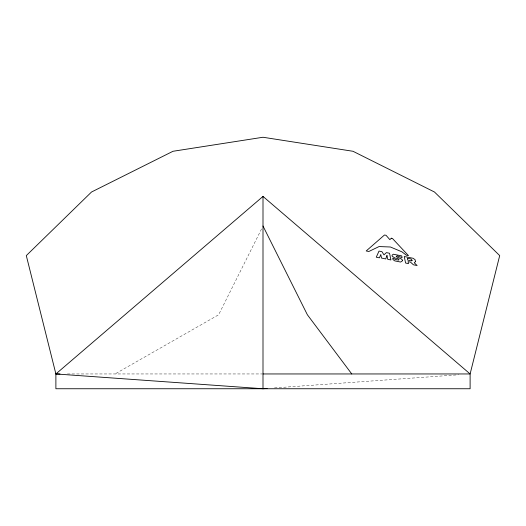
<?xml version="1.0" encoding="UTF-8"?>
<svg xmlns="http://www.w3.org/2000/svg" width="526" height="526" viewBox="0 0 526 526"><rect width="100%" height="100%" fill="white"/><g stroke="black" fill="none" stroke-linecap="round" stroke-linejoin="round"><path stroke-width="0.39" stroke-dasharray="2.63 1.97" d="M261.534 228.948L218.619 314.778L115.062 373.953M274.46 387.925L458.652 374.775M67.394 373.953L262.178 373.953"/><path stroke-width="0.79" d="M267.096 388.458L263 388.747L55.887 373.953L263 196.428L470.112 373.953L470.112 388.747L55.887 388.747L55.887 373.953L26.3 255.603L91.524 192.01L172.995 151.278L263 137.253L353.005 151.278L434.476 192.01L499.7 255.603L470.112 373.953L263 373.953M55.887 373.953L59.997 373.953M351.762 373.953L307.381 314.778L263 226.016M263 196.428L263 388.747M386.965 255.531L385.742 258.923L381.508 258.075L380.798 254.531L379.45 257.839L376.274 257.207L379.003 251.08L381.915 251.658L383.987 254.86L386.38 252.618L389.549 253.249L390.897 259.949L387.728 259.318L386.965 255.531M402.489 260.219L402.081 261.126L400.588 262.047L394.776 260.883L393.027 259.634L392.731 258.148L395.578 259.515L398.563 260.107L399.043 259.719L397.958 258.628L395.052 258.049L392.218 256.274L392.021 255.281L393.277 254.216L401.739 255.899L402.088 257.635L397.123 255.846L396.163 256.622L401.516 259.055L402.489 260.219M391.337 238.219L389.851 239.632L386.025 235.293L384.467 235.017L366.201 250.961L368.844 251.487L379.068 246.562L390.41 246.996L401.963 251.849L406.361 255.209L408.478 255.629L392.396 238.429L391.337 238.219M415.481 261.672L414.251 262.763L417.131 265.545L413.429 264.802L410.464 262.106L408.084 261.632L408.485 263.618L405.579 263.039L404.264 256.51L413.074 258.273L415.08 259.686L415.481 261.672M412.075 260.337L411.45 260.87L407.742 260.133L407.367 258.24L410.97 258.956L412.075 260.337"/></g></svg>
